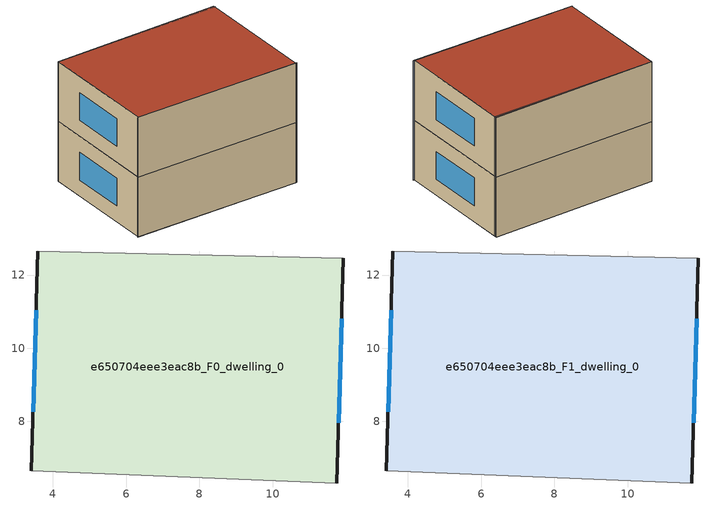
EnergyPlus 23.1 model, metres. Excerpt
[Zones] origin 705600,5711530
e650704eee3eac8b_F0_dwelling_0
 floor ground (EU_floor_Construction): 11.93,12.46 11.76,6.32 3.41,6.65 3.59,12.66 z0
 wall outside (EU_wall_Construction): 11.76,6.32 11.93,12.46 / 3.59,12.66 3.41,6.65 z0:3
 wall adiabatic (EU_wall_Construction): 3.41,6.65 11.76,6.32 / 11.93,12.46 3.59,12.66 z0:3
 window (EU_Window_Construction): 11.8,7.97 11.88,10.81 / 3.54,11.04 3.45,8.26 z0.81:2.19
e650704eee3eac8b_F1_dwelling_0
 floor to e650704eee3eac8b_F0_dwelling_0 (EU_floor_Construction): 11.93,12.46 11.76,6.32 3.41,6.65 3.59,12.66 z3
 wall outside (EU_wall_Construction): 11.76,6.32 11.93,12.46 / 3.59,12.66 3.41,6.65 z3:6
 wall adiabatic (EU_wall_Construction): 3.41,6.65 11.76,6.32 / 11.93,12.46 3.59,12.66 z3:6
 window (EU_Window_Construction): 11.8,7.97 11.88,10.81 / 3.54,11.04 3.45,8.26 z3.81:5.19
 roof outside (EU_roof_Construction): 11.76,6.32 11.93,12.46 3.59,12.66 3.41,6.65 z6
shading: 3.38,6.67 11.81,6.32 / 11.94,12.38 3.59,12.66 z0:6
[Building]
EU S2 Campaign: North Axis=0; Terrain=City; Solar Distribution=FullExterior
[Site:Location]
London: Latitude=51.5; Longitude=-0.5; Time Zone=0; Elevation=25
[SizingPeriod:WeatherFileDays]
AnnualSizingPeriod: Begin Month=1; Begin Day of Month=1; End Month=12; End Day of Month=31; Day of Week for Start Day=Monday; Use Weather File Daylight Saving Period=No; Use Weather File Rain and Snow Indicators=No
[MATERIAL]
EU_InternalMass_Material: Roughness=MediumRough; Thickness=0.1; Conductivity=1; Density=1800; Specific Heat=900; Thermal Absorptance=0.9; Solar Absorptance=0.7; Visible Absorptance=0.7
[MATERIAL:NOMASS] Roughness=MediumRough; Thermal Absorptance=0.9; Solar Absorptance=0.7; Visible Absorptance=0.7
Name | Thermal Resistance
EU_wall_NoMass | 0.735294
EU_roof_NoMass | 0.520833
EU_floor_NoMass | 1.81159
[WINDOWMATERIAL:SIMPLEGLAZINGSYSTEM]
EU_Window_SimpleGlazing: UFactor=3.92; Solar Heat Gain Coefficient=0.85; Visible Transmittance=0.85
[CONSTRUCTION]
EU_wall_Construction: EU_wall_NoMass
EU_roof_Construction: EU_roof_NoMass
EU_floor_Construction: EU_floor_NoMass
EU_Window_Construction: EU_Window_SimpleGlazing
EU_InternalMass_Construction: EU_InternalMass_Material
[ZONE] Type=1; Multiplier=1; Ceiling Height=autocalculate; Volume=152.298; Floor Area=autocalculate; Part of Total Floor Area=Yes
e650704eee3eac8b_F0_dwelling_0; e650704eee3eac8b_F1_dwelling_0
[INTERNALMASS] Construction=EU_InternalMass_Construction; Surface Area=50.7661
Name | Zone or ZoneList
e650704eee3eac8b_F0_dwelling_0_EU_InternalMass | e650704eee3eac8b_F0_dwelling_0
e650704eee3eac8b_F1_dwelling_0_EU_InternalMass | e650704eee3eac8b_F1_dwelling_0
[OTHEREQUIPMENT] Fuel Type=Electricity; Design Level Calculation Method=Watts/Area; Power per Zone Floor Area=1; Fraction Latent=0; Fraction Radiant=0; Fraction Lost=0; Carbon Dioxide Generation Rate=0; EndUse Subcategory=EU_Step8_InternalGains
Name | Zone or ZoneList or Space or SpaceList | Schedule
EU_Step8_InternalGain_e650704eee3eac8b_F0_dwelling_0_f000 | e650704eee3eac8b_F0_dwelling_0 | EU_Step8_GainSchedule_e650704eee3eac8b_F0_dwelling_0_f000
EU_Step8_InternalGain_e650704eee3eac8b_F1_dwelling_0_f000 | e650704eee3eac8b_F1_dwelling_0 | EU_Step8_GainSchedule_e650704eee3eac8b_F1_dwelling_0_f000
[ZONEVENTILATION:DESIGNFLOWRATE] Schedule=EU_AlwaysOn; Design Flow Rate Calculation Method=AirChanges/Hour; Air Changes per Hour=0.48; Ventilation Type=Natural; Fan Pressure Rise=0; Fan Total Efficiency=1; Constant Term Coefficient=1; Temperature Term Coefficient=0; Velocity Term Coefficient=0; Velocity Squared Term Coefficient=0; Minimum Indoor Temperature=-100; Maximum Indoor Temperature=100; Delta Temperature=-100; Minimum Outdoor Temperature=-100; Maximum Outdoor Temperature=100; Maximum Wind Speed=40
Name | Zone or ZoneList or Space or SpaceList
EU_ConstantAir_e650704eee3eac8b_F0_dwelling_0 | e650704eee3eac8b_F0_dwelling_0
EU_ConstantAir_e650704eee3eac8b_F1_dwelling_0 | e650704eee3eac8b_F1_dwelling_0
[HVACTEMPLATE:THERMOSTAT] Constant Heating Setpoint=20; Constant Cooling Setpoint=50
EU_HeatOnly_e650704eee3eac8b_F0_dwelling_0; EU_HeatOnly_e650704eee3eac8b_F1_dwelling_0
[HVACTEMPLATE:ZONE:IDEALLOADSAIRSYSTEM] System Availability Schedule=EU_AlwaysOn; Maximum Heating Supply Air Temperature=50; Minimum Cooling Supply Air Temperature=13; Maximum Heating Supply Air Humidity Ratio=0.0156; Minimum Cooling Supply Air Humidity Ratio=0.0077; Heating Limit=NoLimit; Cooling Limit=NoLimit; Heating Availability Schedule=EU_AlwaysOn; Cooling Availability Schedule=EU_CoolingOff; Dehumidification Control Type=ConstantSensibleHeatRatio; Cooling Sensible Heat Ratio=0.7; Dehumidification Setpoint=60; Humidification Control Type=None; Humidification Setpoint=30; Outdoor Air Method=None; Outdoor Air Flow Rate per Person=0.00944; Outdoor Air Flow Rate per Zone Floor Area=0; Outdoor Air Flow Rate per Zone=0; Demand Controlled Ventilation Type=None; Outdoor Air Economizer Type=NoEconomizer; Heat Recovery Type=None; Sensible Heat Recovery Effectiveness=0.7; Latent Heat Recovery Effectiveness=0.65
Name | Template Thermostat
e650704eee3eac8b_F0_dwelling_0 | EU_HeatOnly_e650704eee3eac8b_F0_dwelling_0
e650704eee3eac8b_F1_dwelling_0 | EU_HeatOnly_e650704eee3eac8b_F1_dwelling_0
[SIZING:ZONE] Zone Cooling Design Supply Air Temperature Input Method=SupplyAirTemperature; Zone Cooling Design Supply Air Temperature=13; Zone Heating Design Supply Air Temperature Input Method=SupplyAirTemperature; Zone Heating Design Supply Air Temperature=50; Zone Cooling Design Supply Air Humidity Ratio=0.008; Zone Heating Design Supply Air Humidity Ratio=0.008; Cooling Design Air Flow Method=DesignDay; Cooling Design Air Flow Rate=0; Cooling Minimum Air Flow per Zone Floor Area=0.000762; Cooling Minimum Air Flow=0; Cooling Minimum Air Flow Fraction=0.2; Heating Design Air Flow Method=DesignDay; Heating Design Air Flow Rate=0; Heating Maximum Air Flow per Zone Floor Area=0.002032; Heating Maximum Air Flow=0.141576; Heating Maximum Air Flow Fraction=0.3; Account for Dedicated Outdoor Air System=No; Dedicated Outdoor Air System Control Strategy=NeutralSupplyAir; Dedicated Outdoor Air Low Setpoint Temperature for Design=autosize; Dedicated Outdoor Air High Setpoint Temperature for Design=autosize; Zone Load Sizing Method=Sensible Load Only No Latent Load; Zone Latent Cooling Design Supply Air Humidity Ratio Input Method=HumidityRatioDifference; Zone Cooling Design Supply Air Humidity Ratio Difference=0.005; Zone Latent Heating Design Supply Air Humidity Ratio Input Method=HumidityRatioDifference; Zone Humidification Design Supply Air Humidity Ratio Difference=0.005
e650704eee3eac8b_F0_dwelling_0; e650704eee3eac8b_F1_dwelling_0
[SCHEDULE:CONSTANT]
Name | Hourly Value
EU_AlwaysOn | 1
EU_CoolingOff | 0
[SCHEDULE:FILE] Column Number=1; Rows to Skip at Top=0; Number of Hours of Data=8760; Column Separator=Comma; Interpolate to Timestep=No; Minutes per Item=60; Adjust Schedule for Daylight Savings=Yes
Name | File
EU_Step8_GainSchedule_e650704eee3eac8b_F0_dwelling_0_f000 | ../../schedules/e650704eee3eac8b/e650704eee3eac8b_F0_dwelling_0_f000_gain.csv
EU_Step8_GainSchedule_e650704eee3eac8b_F1_dwelling_0_f000 | ../../schedules/e650704eee3eac8b/e650704eee3eac8b_F1_dwelling_0_f000_gain.csv
